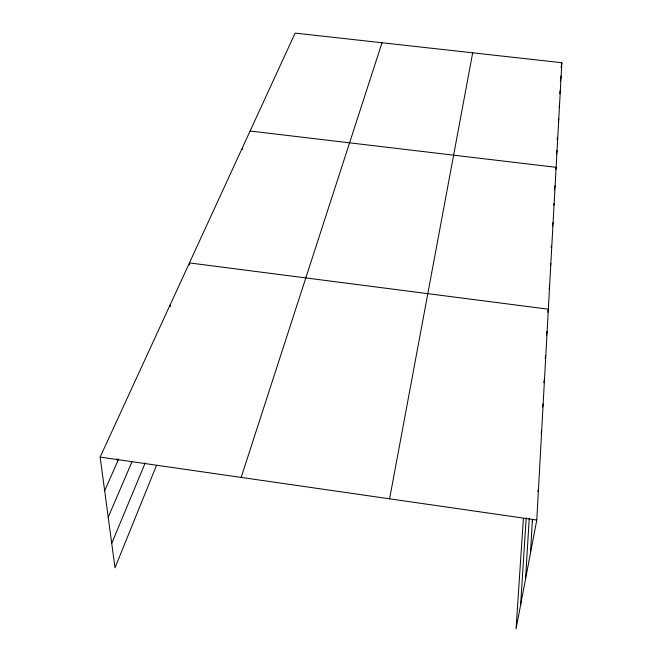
<?xml version="1.0" encoding="UTF-8"?>
<svg xmlns="http://www.w3.org/2000/svg" width="662" height="662" viewBox="0 0 662 662"><rect width="100%" height="100%" fill="white"/><g stroke="black" fill="none" stroke-linecap="round" stroke-linejoin="round"><path stroke-width="0.99" d="M523.394 518.42L516.037 628.9L536.783 520.042L561.856 62.724L295.128 33.1L100.144 457.086L115.006 567.839L156.447 465.494M530.461 553.2L532.43 519.629M525.504 579.209L529.228 518.669M520.605 604.927L526.199 517.8M561.07 67.756L561.856 62.724M560.333 81.037L561.128 75.956M559.754 93.665L560.375 89.701M559.117 107.004L559.589 103.992M558.455 120.889L558.778 118.862M557.139 139.301L557.454 137.324M556.403 154.494L557.04 150.489M555.79 169.356L556.121 167.329L250.087 131.026M554.351 189.862L554.996 185.906M553.821 205.286L554.152 203.292M552.422 226.553L553.093 222.515M551.165 247.588L551.496 245.61M550.494 265.752L550.834 263.749M549.104 288.93L549.617 285.91M547.822 312.241L548.343 309.187L189.431 262.922L189.555 264.966M546.448 335.187L547.135 331.215M545.165 358.308L545.695 355.304M543.825 382.562L544.545 378.523M542.6 407.014L543.146 403.969M541.135 433.709L541.682 430.73M389.595 498.817L472.685 52.819M532.314 521.689L532.687 519.687M537.941 491.651L538.504 488.647M241.167 477.418L382.007 42.749M111.721 543.394L145.226 462.887M108.212 517.212L132.127 461.422M104.662 490.757L118.68 459.056M100.144 457.086L536.783 520.042M117.091 458.758L117.464 461.803M170.242 304.652L170.399 306.672M242.549 147.427L242.598 149.48"/></g></svg>
